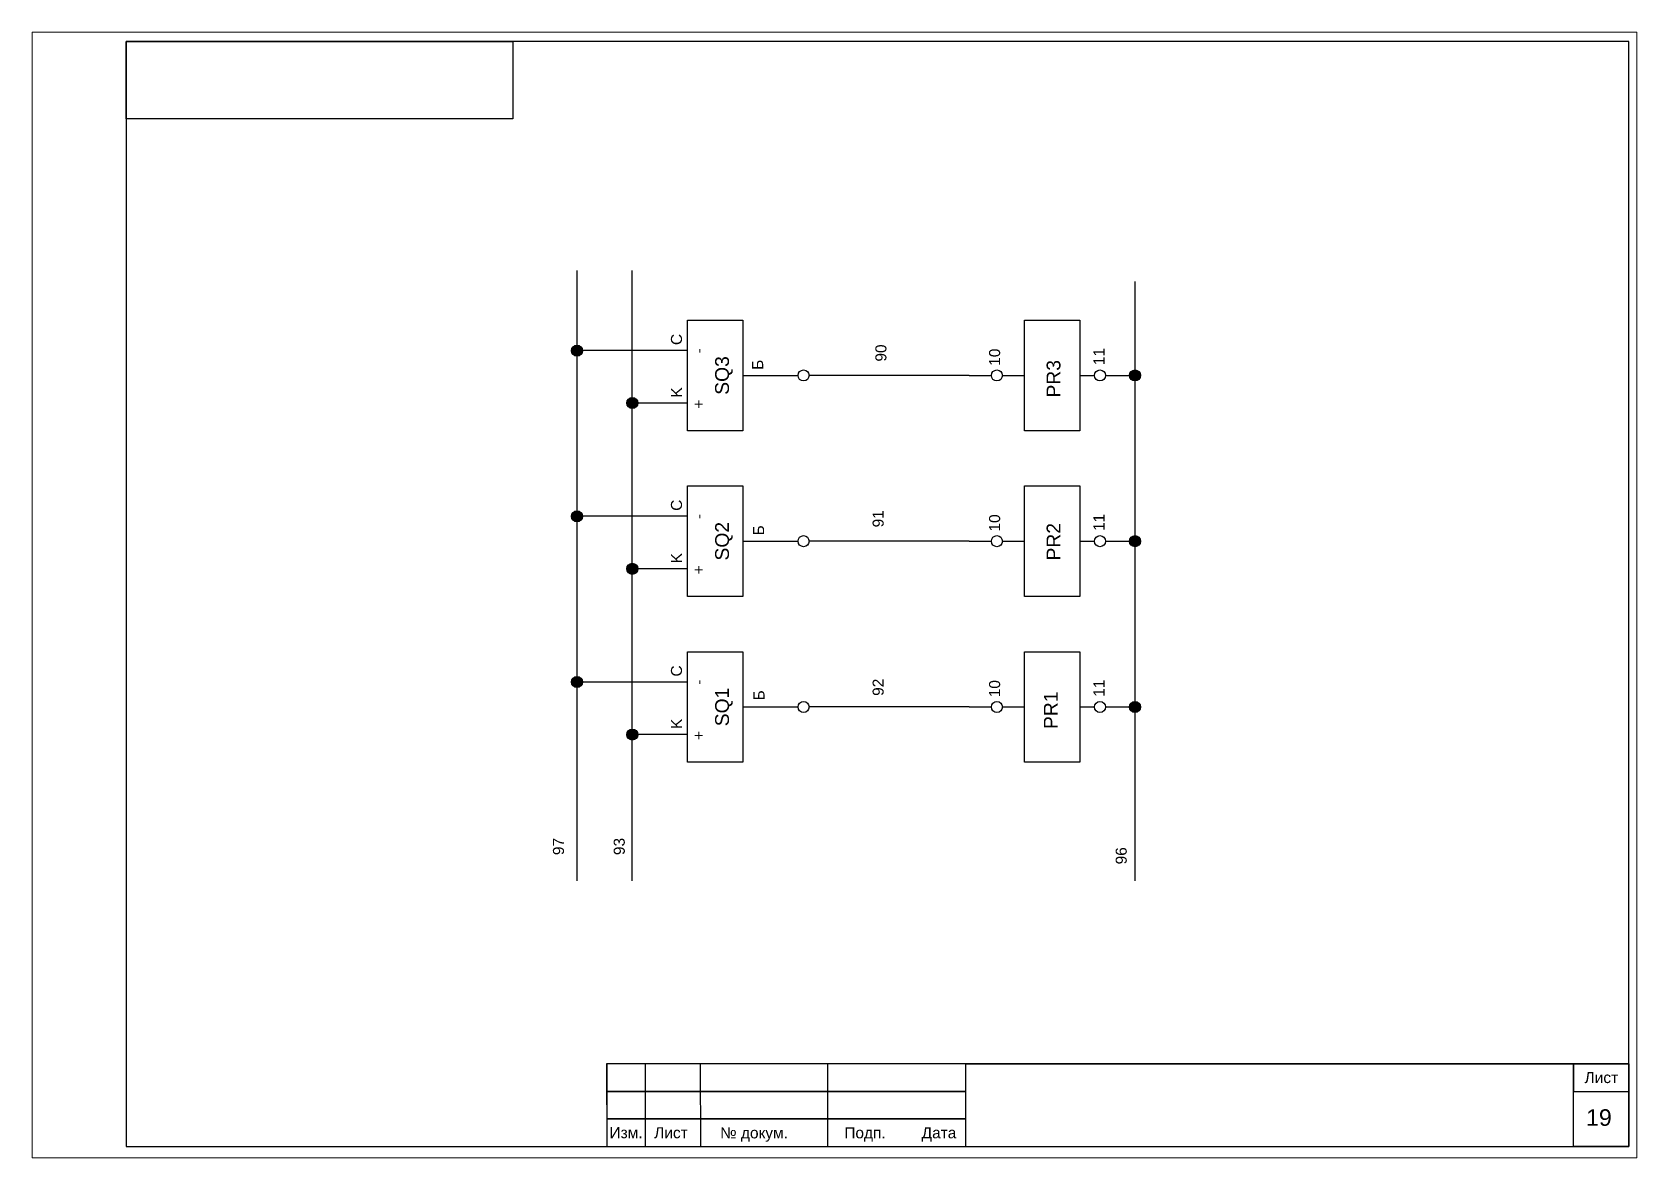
# Paper-space layout 'Лист18' of a CAD drawing. Header units: millimetres. Extents: x 0 to 291, y 0 to 204.
# The model-space entities are those that its viewports show. They can reach past a viewport. Long polylines and large blocks are cut down to what shows.
import ezdxf

# ---------------------------------------------------------------- set-up
doc = ezdxf.new("R2010")
doc.units = ezdxf.units.MM
for name, color, linetype, lineweight in [('Маркировка', 7, 'Continuous', 25), ('Оформление', 7, 'Continuous', 30), ('Элементы', 7, 'Continuous', 30)]:
    doc.layers.add(name, color=color, linetype=linetype, lineweight=lineweight)
doc.styles.get("Standard").update_dxf_attribs({"font": 'arial.ttf'})

msp = doc.modelspace()

# ---------------------------------------------------------------- hatches: boundary and pattern name
at = {"layer": 'Элементы'}
h = msp.add_hatch(color=256, dxfattribs=at)
h.dxf.hatch_style = 1
h.paths.add_polyline_path([(6790.36, 265.82, 1), (6790.36, 263.82, 1)])
h = msp.add_hatch(color=256, dxfattribs=at)
h.dxf.hatch_style = 1
h.paths.add_polyline_path([(6891.36, 261.32, 1), (6891.36, 259.32, 1)])
h = msp.add_hatch(color=256, dxfattribs=at)
h.dxf.hatch_style = 1
h.paths.add_polyline_path([(6800.36, 256.32, 1), (6800.36, 254.32, 1)])
h = msp.add_hatch(color=256, dxfattribs=at)
h.dxf.hatch_style = 1
h.paths.add_polyline_path([(6790.36, 235.82, 1), (6790.36, 233.82, 1)])
h = msp.add_hatch(color=256, dxfattribs=at)
h.dxf.hatch_style = 1
h.paths.add_polyline_path([(6891.36, 231.32, 1), (6891.36, 229.32, 1)])
h = msp.add_hatch(color=256, dxfattribs=at)
h.dxf.hatch_style = 1
h.paths.add_polyline_path([(6800.36, 226.32, 1), (6800.36, 224.32, 1)])
h = msp.add_hatch(color=256, dxfattribs=at)
h.dxf.hatch_style = 1
h.paths.add_polyline_path([(6790.36, 205.82, 1), (6790.36, 203.82, 1)])
h = msp.add_hatch(color=256, dxfattribs=at)
h.dxf.hatch_style = 1
h.paths.add_polyline_path([(6891.36, 201.32, 1), (6891.36, 199.32, 1)])
h = msp.add_hatch(color=256, dxfattribs=at)
h.dxf.hatch_style = 1
h.paths.add_polyline_path([(6800.36, 196.32, 1), (6800.36, 194.32, 1)])

# ---------------------------------------------------------------- linework, layer by layer
at = {"layer": 'Оформление'}
for p, q in [((6980.74, 320.74), (6708.74, 320.74)), ((6708.74, 320.74), (6708.74, 120.74)), ((6980.74, 120.74), (6980.74, 320.74)), ((6708.74, 120.74), (6980.74, 120.74)), ((6795.74, 120.74), (6980.74, 120.74)), ((6795.74, 120.74), (6980.74, 120.74)), ((6795.74, 120.74), (6980.74, 120.74))]:
    msp.add_line(p, q, dxfattribs=at)
at = {"layer": 'Оформление', "lineweight": 35}
msp.add_line((6860.74, 135.74), (6980.74, 135.74), dxfattribs=at)
at = {"layer": 'Оформление'}
for points in [[(6795.74, 120.74), (6812.74, 120.74), (6812.71, 135.74), (6795.71, 135.74)], [(6795.74, 130.74), (6860.74, 130.74), (6860.74, 135.74), (6795.74, 135.74)], [(6795.74, 120.74), (6802.74, 120.74), (6802.74, 135.74), (6795.74, 135.74)], [(6795.74, 120.74), (6835.74, 120.74), (6835.74, 135.74), (6795.74, 135.74)], [(6980.74, 120.74), (6970.74, 120.74), (6970.74, 135.74), (6980.74, 135.74)], [(6980.74, 135.74), (6970.74, 135.74), (6970.74, 130.74), (6980.74, 130.74)], [(6795.74, 125.74), (6860.74, 125.74), (6860.74, 130.74), (6795.74, 130.74)], [(6795.74, 120.74), (6860.74, 120.74), (6860.74, 125.74), (6795.74, 125.74)]]:
    msp.add_lwpolyline(points, close=True, dxfattribs=at)
at = {"layer": 'Элементы'}
for p, q in [((6790.36, 168.82), (6790.36, 279.32)), ((6800.36, 168.82), (6800.36, 279.32)), ((6891.36, 168.82), (6891.36, 277.32)), ((6810.36, 264.82), (6791.36, 264.82)), ((6820.36, 260.32), (6830.36, 260.32)), ((6861.36, 260.32), (6832.36, 260.32)), ((6861.36, 260.32), (6865.36, 260.32)), ((6867.36, 260.32), (6871.36, 260.32)), ((6881.36, 260.32), (6884.01, 260.32)), ((6886.01, 260.32), (6890.36, 260.32)), ((6810.36, 255.32), (6800.36, 255.32)), ((6810.36, 234.82), (6791.36, 234.82)), ((6820.36, 230.32), (6830.36, 230.32)), ((6861.36, 230.32), (6832.36, 230.32)), ((6861.36, 230.32), (6865.36, 230.32)), ((6867.36, 230.32), (6871.36, 230.32)), ((6881.36, 230.32), (6884.01, 230.32)), ((6886.01, 230.32), (6890.36, 230.32)), ((6810.36, 225.32), (6800.36, 225.32)), ((6810.36, 204.82), (6791.36, 204.82)), ((6820.36, 200.32), (6830.36, 200.32)), ((6861.36, 200.32), (6832.36, 200.32)), ((6861.36, 200.32), (6865.36, 200.32)), ((6867.36, 200.32), (6871.36, 200.32)), ((6881.36, 200.32), (6884.01, 200.32)), ((6886.01, 200.32), (6890.36, 200.32)), ((6810.36, 195.32), (6800.36, 195.32))]:
    msp.add_line(p, q, dxfattribs=at)
for points in [[(6778.74, 320.74), (6778.74, 306.74), (6708.74, 306.74), (6708.74, 320.74)], [(6810.36, 250.32), (6810.36, 270.32), (6820.36, 270.32), (6820.36, 250.32)], [(6871.36, 250.32), (6871.36, 270.32), (6881.36, 270.32), (6881.36, 250.32)], [(6810.36, 220.32), (6810.36, 240.32), (6820.36, 240.32), (6820.36, 220.32)], [(6871.36, 220.32), (6871.36, 240.32), (6881.36, 240.32), (6881.36, 220.32)], [(6810.36, 190.32), (6810.36, 210.32), (6820.36, 210.32), (6820.36, 190.32)], [(6871.36, 190.32), (6871.36, 210.32), (6881.36, 210.32), (6881.36, 190.32)]]:
    msp.add_lwpolyline(points, close=True, dxfattribs=at)
for centre in [(6790.36, 264.82), (6831.36, 260.32), (6866.36, 260.32), (6885.01, 260.32), (6891.36, 260.32), (6800.36, 255.32), (6790.36, 234.82), (6831.36, 230.32), (6866.36, 230.32), (6885.01, 230.32), (6891.36, 230.32), (6800.36, 225.32), (6790.36, 204.82), (6831.36, 200.32), (6866.36, 200.32), (6885.01, 200.32), (6891.36, 200.32), (6800.36, 195.32)]:
    msp.add_circle(centre, 1, dxfattribs=at)

# ---------------------------------------------------------------- texts
at = {"layer": 'Маркировка'}
for s, height, p in [('C', 2, (6809.36, 265.82)), ('-', 2, (6813.36, 264.32)), ('90', 2, (6846.36, 262.82)), ('10', 2, (6866.94, 262.07)), ('11', 2, (6885.84, 262.17)), ('SQ3', 2.5, (6817.86, 256.82)), ('Б', 2, (6824.06, 261.33)), ('PR3', 2.5, (6877.86, 256.32)), ('K', 2, (6809.36, 256.32)), ('+', 2, (6813.36, 254.32)), ('C', 2, (6809.36, 235.82)), ('91', 2, (6845.86, 232.82)), ('-', 2, (6813.36, 234.32)), ('SQ2', 2.5, (6817.86, 226.82)), ('Б', 2, (6824.22, 231.37)), ('10', 2, (6866.94, 232.07)), ('PR2', 2.5, (6877.86, 226.82)), ('11', 2, (6885.84, 232.17)), ('K', 2, (6809.36, 226.32)), ('+', 2, (6813.36, 224.32)), ('C', 2, (6809.36, 205.82)), ('-', 2, (6813.36, 204.32)), ('SQ1', 2.5, (6817.86, 196.82)), ('92', 2, (6845.86, 202.32)), ('10', 2, (6866.94, 202.07)), ('11', 2, (6885.84, 202.17)), ('Б', 2, (6824.3, 201.51)), ('PR1', 2.5, (6877.36, 196.32)), ('K', 2, (6809.36, 196.32)), ('+', 2, (6813.36, 194.32)), ('97', 2, (6788, 173.5)), ('93', 2, (6799, 173.5)), ('96', 2, (6889.86, 171.82))]:
    msp.add_text(s, height=height, rotation=90, dxfattribs=at).set_placement(p)
at = {"layer": 'Оформление'}
for s, height, p in [('Лист', 2, (6972.74, 132.24)), ('19', 3, (6973, 124.5)), ('Изм.', 2, (6796.24, 122.26)), ('Лист', 2, (6804.33, 122.25)), ('№ докум.', 2, (6816.26, 122.23)), ('Подп.', 2, (6838.74, 122.24)), ('Дата', 2, (6852.74, 122.24))]:
    msp.add_text(s, height=height, dxfattribs=at).set_placement(p)

psp = doc.layouts.new('Лист18')

# ---------------------------------------------------------------- viewports
at = {"layer": 'Элементы'}
psp.add_viewport(center=(145.39, 101.86), size=(290.49, 203.7724), view_center_point=(6836.96, 220.58), view_height=203.7724, dxfattribs=at)

doc.saveas('drawing.dxf')
